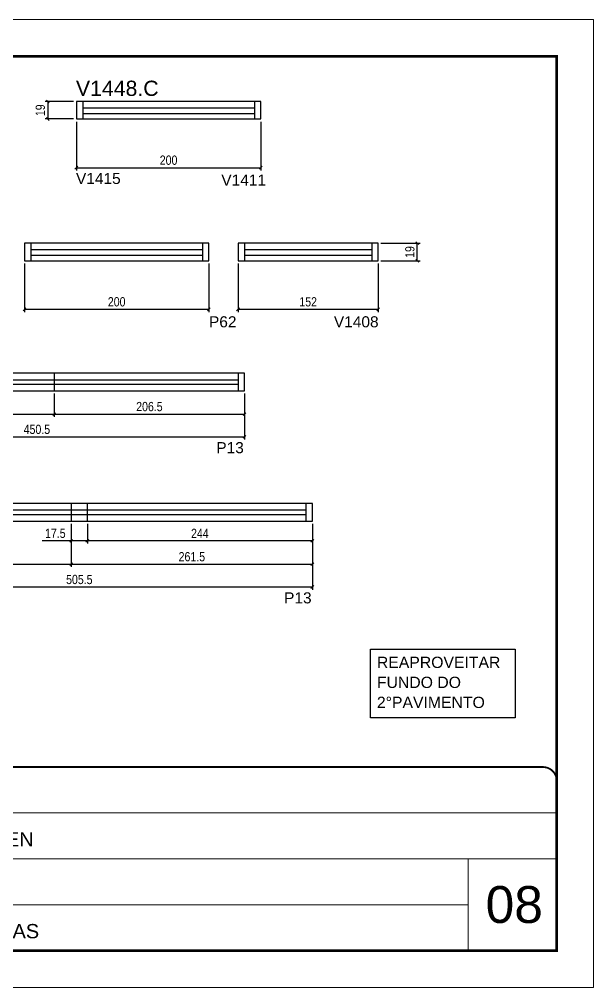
# Model space of a CAD drawing. Extents: x 1959 to 8212, y 239 to 4735.
# Drawn here: x 7590 to 8212, y 2537 to 3587 of the extents above; entities that cross this region are included whole.
import ezdxf

# ---------------------------------------------------------------- set-up
doc = ezdxf.new("R2010")
doc.units = 0
doc.linetypes.add('CONTINUO', pattern=[0])
doc.linetypes.add('DASHED', pattern=[0.75, 0.5, -0.25])
for name, color, linetype in [('5', 5, 'Continuous'), ('COTA', 241, 'Continuous'), ('NOMENCLATURA', 7, 'Continuous'), ('Painéis', 200, 'Continuous'), ('SARR_2.2x7', 40, 'Continuous')]:
    doc.layers.add(name, color=color, linetype=linetype)
for name, color, linetype, lineweight in [('CARIMBO', 255, 'Continuous', 9), ('Folhas', 255, 'Continuous', 9), ('SARRAFO DE PRESSAO', 251, 'DASHED', 9)]:
    doc.layers.add(name, color=color, linetype=linetype, lineweight=lineweight)
doc.styles.add('ARIAL', font='arial.ttf')
doc.styles.add('COTA TECNICA', font='techl___.ttf', dxfattribs={"height": 10})
doc.styles.add('COTA TECNICA-50', font='techl___.ttf', dxfattribs={"height": 10})
doc.styles.get("Standard").update_dxf_attribs({"font": 'arial.ttf'})
doc.dimstyles.new('COTA PAINEL-50', dxfattribs={"dimtxt": 10, "dimasz": 3, "dimexe": 3, "dimexo": 3, "dimgap": 3, "dimtad": 1, "dimdec": 1, "dimzin": 12, "dimdsep": 46, "dimtxsty": 'COTA TECNICA-50', "dimblk1": 'OBLIQUE', "dimblk2": 'OBLIQUE', "dimsah": 1, "dimcen": 0.9, "dimclrd": 4, "dimclre": 4, "dimclrt": 240, "dimadec": 1, "dimazin": 3, "dimtfac": 1, "dimtdec": 1, "dimtmove": 0, "dimatfit": 3, "dimfxl": 1, "dimtolj": 1, "dimtzin": 12, "dimarcsym": 0})
doc.dimstyles.new('PAINEL', dxfattribs={"dimtxt": 10, "dimasz": 3, "dimexe": 3, "dimexo": 3, "dimgap": 3, "dimtad": 1, "dimdec": 1, "dimzin": 12, "dimdsep": 46, "dimtxsty": 'COTA TECNICA', "dimblk1": 'OBLIQUE', "dimblk2": 'OBLIQUE', "dimsah": 1, "dimcen": 0.9, "dimclrd": 4, "dimclre": 4, "dimclrt": 240, "dimadec": 1, "dimazin": 3, "dimtfac": 1, "dimtdec": 1, "dimtmove": 0, "dimatfit": 3, "dimfxl": 1, "dimtolj": 1, "dimtzin": 12, "dimarcsym": 0})

# ---------------------------------------------------------------- blocks, each defined once
blk = doc.blocks.new('9999999999')
at = {"color": 30, "linetype": 'CONTINUO'}
for p, q in [((98564.6, 34379.6), (99584, 34379.6)), ((98564.6, 34329.8), (99488, 34329.8)), ((99584, 34329.8), (99488, 34329.8)), ((99488, 34329.8), (99488, 34230.2)), ((98564.6, 34280), (99488, 34280))]:
    blk.add_line(p, q, dxfattribs=at)
at = {"color": 30, "linetype": 'CONTINUO', "const_width": 2}
blk.add_lwpolyline([(99584, 34230.2), (99584, 34414.4, 0.414214), (99569, 34429.4), (98229, 34429.4, 0.414214), (98214, 34414.4), (98214, 34245.2, 0.414214), (98229, 34230.2), (99584, 34230.2)], format="xyb", dxfattribs=at)
at = {"layer": 'Folhas'}
blk.add_lwpolyline([(98139, 34190.2), (99624, 34190.2), (99624, 35240.2), (98139, 35240.2)], close=True, dxfattribs=at)
at = {"layer": 'Folhas', "color": 30, "const_width": 3}
blk.add_lwpolyline([(98214, 34230.2), (99584, 34230.2), (99584, 35200.2), (98214, 35200.2)], close=True, dxfattribs=at)
at = {"color": 7, "linetype": 'Continuous', "ltscale": 5, "style": 'ARIAL'}
for s, p in [('LEAF LOEFGREN', (98837.7, 34343.3)), ('FUNDO DE VIGAS', (98837.7, 34243.7))]:
    blk.add_text(s, height=15.483, dxfattribs=at).set_placement(p)
blk = doc.blocks.new('_Oblique')
at = {"color": 0, "linetype": 'ByBlock', "lineweight": -2}
blk.add_line((-0.5, -0.5), (0.5, 0.5), dxfattribs=at)
blk = doc.blocks.new('*D119')
at = {"layer": 'COTA', "color": 4, "linetype": 'ByBlock', "lineweight": -2, "transparency": 16777216}
for p, q in [((7595.1, 3321.9), (7595.1, 3269.2)), ((7795.1, 3321.9), (7795.1, 3269.2)), ((7595.1, 3272.2), (7795.1, 3272.2))]:
    blk.add_line(p, q, dxfattribs=at)
at = {"layer": 'Defpoints', "color": 0, "linetype": 'ByBlock', "transparency": 16777216}
for p in [(7595.1, 3324.9), (7795.1, 3324.9), (7795.1, 3272.2)]:
    blk.add_point(p, dxfattribs=at)
at = {"layer": 'COTA', "color": 4, "linetype": 'ByBlock', "lineweight": -2, "transparency": 16777216, "xscale": 3, "yscale": 3, "zscale": 3, "rotation": 180}
blk.add_blockref('_Oblique', (7595.1, 3272.2), dxfattribs=at)
at = {"layer": 'COTA', "color": 4, "linetype": 'ByBlock', "lineweight": -2, "transparency": 16777216, "xscale": 3, "yscale": 3, "zscale": 3}
blk.add_blockref('_Oblique', (7795.1, 3272.2), dxfattribs=at)
at = {"layer": 'COTA', "color": 240, "linetype": 'ByBlock', "transparency": 16777216, "insert": (7695.1, 3280.3), "char_height": 10, "attachment_point": 5, "style": 'COTA TECNICA-50'}
blk.add_mtext('\\A1;200', dxfattribs=at)
blk = doc.blocks.new('*D120')
at = {"layer": 'COTA', "color": 4, "linetype": 'ByBlock', "lineweight": -2, "transparency": 16777216}
for p, q in [((7826.7, 3321.9), (7826.7, 3269.2)), ((7978.7, 3321.9), (7978.7, 3269.2)), ((7826.7, 3272.2), (7978.7, 3272.2))]:
    blk.add_line(p, q, dxfattribs=at)
at = {"layer": 'Defpoints', "color": 0, "linetype": 'ByBlock', "transparency": 16777216}
for p in [(7826.7, 3324.9), (7978.7, 3324.9), (7978.7, 3272.2)]:
    blk.add_point(p, dxfattribs=at)
at = {"layer": 'COTA', "color": 4, "linetype": 'ByBlock', "lineweight": -2, "transparency": 16777216, "xscale": 3, "yscale": 3, "zscale": 3, "rotation": 180}
blk.add_blockref('_Oblique', (7826.7, 3272.2), dxfattribs=at)
at = {"layer": 'COTA', "color": 4, "linetype": 'ByBlock', "lineweight": -2, "transparency": 16777216, "xscale": 3, "yscale": 3, "zscale": 3}
blk.add_blockref('_Oblique', (7978.7, 3272.2), dxfattribs=at)
at = {"layer": 'COTA', "color": 240, "linetype": 'ByBlock', "transparency": 16777216, "insert": (7902.7, 3280.3), "char_height": 10, "attachment_point": 5, "style": 'COTA TECNICA-50'}
blk.add_mtext('\\A1;152', dxfattribs=at)
blk = doc.blocks.new('*D121')
at = {"layer": 'COTA', "color": 4, "lineweight": -2, "transparency": 16777216}
for p, q in [((7981.7, 3343.9), (8024.1, 3343.9)), ((8021.1, 3324.9), (8021.1, 3343.9)), ((7981.7, 3324.9), (8024.1, 3324.9))]:
    blk.add_line(p, q, dxfattribs=at)
at = {"layer": 'Defpoints', "color": 0, "transparency": 16777216}
for p in [(7978.7, 3343.9), (8021.1, 3343.9), (7978.7, 3324.9)]:
    blk.add_point(p, dxfattribs=at)
at = {"layer": 'COTA', "color": 4, "lineweight": -2, "transparency": 16777216, "xscale": 3, "yscale": 3, "zscale": 3}
for p, rotation in [((8021.1, 3343.9), 90), ((8021.1, 3324.9), 270)]:
    blk.add_blockref('_Oblique', p, dxfattribs=dict(at, rotation=rotation))
at = {"layer": 'COTA', "color": 240, "transparency": 16777216, "insert": (8013, 3334.4), "char_height": 10, "attachment_point": 5, "rotation": 90, "style": 'COTA TECNICA'}
blk.add_mtext('\\A1;19', dxfattribs=at)
blk = doc.blocks.new('*D122')
at = {"layer": 'COTA', "color": 4, "linetype": 'ByBlock', "lineweight": -2, "transparency": 16777216}
for p, q in [((7651.4, 3475.6), (7651.4, 3422.8)), ((7851.4, 3475.6), (7851.4, 3422.8)), ((7651.4, 3425.8), (7851.4, 3425.8))]:
    blk.add_line(p, q, dxfattribs=at)
at = {"layer": 'Defpoints', "color": 0, "linetype": 'ByBlock', "transparency": 16777216}
for p in [(7651.4, 3478.6), (7851.4, 3478.6), (7851.4, 3425.8)]:
    blk.add_point(p, dxfattribs=at)
at = {"layer": 'COTA', "color": 4, "linetype": 'ByBlock', "lineweight": -2, "transparency": 16777216, "xscale": 3, "yscale": 3, "zscale": 3, "rotation": 180}
blk.add_blockref('_Oblique', (7651.4, 3425.8), dxfattribs=at)
at = {"layer": 'COTA', "color": 4, "linetype": 'ByBlock', "lineweight": -2, "transparency": 16777216, "xscale": 3, "yscale": 3, "zscale": 3}
blk.add_blockref('_Oblique', (7851.4, 3425.8), dxfattribs=at)
at = {"layer": 'COTA', "color": 240, "linetype": 'ByBlock', "transparency": 16777216, "insert": (7751.4, 3433.9), "char_height": 10, "attachment_point": 5, "style": 'COTA TECNICA-50'}
blk.add_mtext('\\A1;200', dxfattribs=at)
blk = doc.blocks.new('*D123')
at = {"layer": 'COTA', "color": 4, "lineweight": -2, "transparency": 16777216}
for p, q in [((7648.4, 3497.6), (7617.4, 3497.6)), ((7620.4, 3497.6), (7620.4, 3478.6)), ((7648.4, 3478.6), (7617.4, 3478.6))]:
    blk.add_line(p, q, dxfattribs=at)
at = {"layer": 'Defpoints', "color": 0, "transparency": 16777216}
for p in [(7651.4, 3497.6), (7620.4, 3478.6), (7651.4, 3478.6)]:
    blk.add_point(p, dxfattribs=at)
at = {"layer": 'COTA', "color": 4, "lineweight": -2, "transparency": 16777216, "xscale": 3, "yscale": 3, "zscale": 3}
for p, rotation in [((7620.4, 3497.6), 90), ((7620.4, 3478.6), 270)]:
    blk.add_blockref('_Oblique', p, dxfattribs=dict(at, rotation=rotation))
at = {"layer": 'COTA', "color": 240, "transparency": 16777216, "insert": (7612.3, 3488.1), "char_height": 10, "attachment_point": 5, "rotation": 90, "style": 'COTA TECNICA'}
blk.add_mtext('\\A1;19', dxfattribs=at)
blk = doc.blocks.new('*D128')
at = {"layer": 'COTA', "color": 4, "linetype": 'ByBlock', "lineweight": -2, "transparency": 16777216}
for p, q in [((7383.3, 3180.9), (7383.3, 3130.9)), ((7833.8, 3180.9), (7833.8, 3130.9)), ((7383.3, 3133.9), (7833.8, 3133.9))]:
    blk.add_line(p, q, dxfattribs=at)
at = {"layer": 'Defpoints', "color": 0, "linetype": 'ByBlock', "transparency": 16777216}
for p in [(7383.3, 3183.9), (7833.8, 3183.9), (7833.8, 3133.9)]:
    blk.add_point(p, dxfattribs=at)
at = {"layer": 'COTA', "color": 4, "linetype": 'ByBlock', "lineweight": -2, "transparency": 16777216, "xscale": 3, "yscale": 3, "zscale": 3, "rotation": 180}
blk.add_blockref('_Oblique', (7383.3, 3133.9), dxfattribs=at)
at = {"layer": 'COTA', "color": 4, "linetype": 'ByBlock', "lineweight": -2, "transparency": 16777216, "xscale": 3, "yscale": 3, "zscale": 3}
blk.add_blockref('_Oblique', (7833.8, 3133.9), dxfattribs=at)
at = {"layer": 'COTA', "color": 240, "linetype": 'ByBlock', "transparency": 16777216, "insert": (7608.6, 3142), "char_height": 10, "attachment_point": 5, "style": 'COTA TECNICA-50'}
blk.add_mtext('\\A1;450.5', dxfattribs=at)
blk = doc.blocks.new('*D130')
at = {"layer": 'COTA', "color": 4, "lineweight": -2, "transparency": 16777216}
for p, q in [((7383.3, 3180.9), (7383.3, 3155.6)), ((7627.3, 3180.9), (7627.3, 3155.6)), ((7383.3, 3158.6), (7627.3, 3158.6))]:
    blk.add_line(p, q, dxfattribs=at)
at = {"layer": 'Defpoints', "color": 0, "transparency": 16777216}
for p in [(7383.3, 3183.9), (7627.3, 3183.9), (7627.3, 3158.6)]:
    blk.add_point(p, dxfattribs=at)
at = {"layer": 'COTA', "color": 4, "lineweight": -2, "transparency": 16777216, "xscale": 3, "yscale": 3, "zscale": 3, "rotation": 180}
blk.add_blockref('_Oblique', (7383.3, 3158.6), dxfattribs=at)
at = {"layer": 'COTA', "color": 4, "lineweight": -2, "transparency": 16777216, "xscale": 3, "yscale": 3, "zscale": 3}
blk.add_blockref('_Oblique', (7627.3, 3158.6), dxfattribs=at)
at = {"layer": 'COTA', "color": 240, "transparency": 16777216, "insert": (7505.3, 3166.7), "char_height": 10, "attachment_point": 5, "style": 'COTA TECNICA'}
blk.add_mtext('\\A1;244', dxfattribs=at)
blk = doc.blocks.new('*D131')
at = {"layer": 'COTA', "color": 4, "lineweight": -2, "transparency": 16777216}
for p, q in [((7627.3, 3180.9), (7627.3, 3155.6)), ((7833.8, 3180.9), (7833.8, 3155.6)), ((7627.3, 3158.6), (7833.8, 3158.6))]:
    blk.add_line(p, q, dxfattribs=at)
at = {"layer": 'Defpoints', "color": 0, "transparency": 16777216}
for p in [(7627.3, 3183.9), (7833.8, 3183.9), (7833.8, 3158.6)]:
    blk.add_point(p, dxfattribs=at)
at = {"layer": 'COTA', "color": 4, "lineweight": -2, "transparency": 16777216, "xscale": 3, "yscale": 3, "zscale": 3, "rotation": 180}
blk.add_blockref('_Oblique', (7627.3, 3158.6), dxfattribs=at)
at = {"layer": 'COTA', "color": 4, "lineweight": -2, "transparency": 16777216, "xscale": 3, "yscale": 3, "zscale": 3}
blk.add_blockref('_Oblique', (7833.8, 3158.6), dxfattribs=at)
at = {"layer": 'COTA', "color": 240, "transparency": 16777216, "insert": (7730.6, 3166.7), "char_height": 10, "attachment_point": 5, "style": 'COTA TECNICA'}
blk.add_mtext('\\A1;206.5', dxfattribs=at)
blk = doc.blocks.new('*D136')
at = {"layer": 'COTA', "color": 4, "linetype": 'ByBlock', "lineweight": -2, "transparency": 16777216}
for p, q in [((7401.8, 3039.7), (7401.8, 2968.1)), ((7907.3, 3039.7), (7907.3, 2968.1)), ((7401.8, 2971.1), (7907.3, 2971.1))]:
    blk.add_line(p, q, dxfattribs=at)
at = {"layer": 'Defpoints', "color": 0, "linetype": 'ByBlock', "transparency": 16777216}
for p in [(7401.8, 3042.7), (7907.3, 3042.7), (7907.3, 2971.1)]:
    blk.add_point(p, dxfattribs=at)
at = {"layer": 'COTA', "color": 4, "linetype": 'ByBlock', "lineweight": -2, "transparency": 16777216, "xscale": 3, "yscale": 3, "zscale": 3, "rotation": 180}
blk.add_blockref('_Oblique', (7401.8, 2971.1), dxfattribs=at)
at = {"layer": 'COTA', "color": 4, "linetype": 'ByBlock', "lineweight": -2, "transparency": 16777216, "xscale": 3, "yscale": 3, "zscale": 3}
blk.add_blockref('_Oblique', (7907.3, 2971.1), dxfattribs=at)
at = {"layer": 'COTA', "color": 240, "linetype": 'ByBlock', "transparency": 16777216, "insert": (7654.6, 2979.2), "char_height": 10, "attachment_point": 5, "style": 'COTA TECNICA-50'}
blk.add_mtext('\\A1;505.5', dxfattribs=at)
blk = doc.blocks.new('*D138')
at = {"layer": 'COTA', "color": 4, "lineweight": -2, "transparency": 16777216}
for p, q in [((7401.8, 3039.7), (7401.8, 2992.8)), ((7645.8, 3039.7), (7645.8, 2992.8)), ((7401.8, 2995.8), (7645.8, 2995.8))]:
    blk.add_line(p, q, dxfattribs=at)
at = {"layer": 'Defpoints', "color": 0, "transparency": 16777216}
for p in [(7401.8, 3042.7), (7645.8, 3042.7), (7645.8, 2995.8)]:
    blk.add_point(p, dxfattribs=at)
at = {"layer": 'COTA', "color": 4, "lineweight": -2, "transparency": 16777216, "xscale": 3, "yscale": 3, "zscale": 3, "rotation": 180}
blk.add_blockref('_Oblique', (7401.8, 2995.8), dxfattribs=at)
at = {"layer": 'COTA', "color": 4, "lineweight": -2, "transparency": 16777216, "xscale": 3, "yscale": 3, "zscale": 3}
blk.add_blockref('_Oblique', (7645.8, 2995.8), dxfattribs=at)
at = {"layer": 'COTA', "color": 240, "transparency": 16777216, "insert": (7523.8, 3003.8), "char_height": 10, "attachment_point": 5, "style": 'COTA TECNICA'}
blk.add_mtext('\\A1;244', dxfattribs=at)
blk = doc.blocks.new('*D139')
at = {"layer": 'COTA', "color": 4, "lineweight": -2, "transparency": 16777216}
for p, q in [((7645.8, 3039.7), (7645.8, 2992.8)), ((7907.3, 3039.7), (7907.3, 2992.8)), ((7645.8, 2995.8), (7907.3, 2995.8))]:
    blk.add_line(p, q, dxfattribs=at)
at = {"layer": 'Defpoints', "color": 0, "transparency": 16777216}
for p in [(7645.8, 3042.7), (7907.3, 3042.7), (7907.3, 2995.8)]:
    blk.add_point(p, dxfattribs=at)
at = {"layer": 'COTA', "color": 4, "lineweight": -2, "transparency": 16777216, "xscale": 3, "yscale": 3, "zscale": 3, "rotation": 180}
blk.add_blockref('_Oblique', (7645.8, 2995.8), dxfattribs=at)
at = {"layer": 'COTA', "color": 4, "lineweight": -2, "transparency": 16777216, "xscale": 3, "yscale": 3, "zscale": 3}
blk.add_blockref('_Oblique', (7907.3, 2995.8), dxfattribs=at)
at = {"layer": 'COTA', "color": 240, "transparency": 16777216, "insert": (7776.6, 3003.9), "char_height": 10, "attachment_point": 5, "style": 'COTA TECNICA'}
blk.add_mtext('\\A1;261.5', dxfattribs=at)
blk = doc.blocks.new('*D140')
at = {"layer": 'COTA', "color": 4, "lineweight": -2, "transparency": 16777216}
for p, q in [((7663.3, 3039.7), (7663.3, 3018.2)), ((7907.3, 3039.7), (7907.3, 3018.2)), ((7907.3, 3021.2), (7663.3, 3021.2))]:
    blk.add_line(p, q, dxfattribs=at)
at = {"layer": 'Defpoints', "color": 0, "transparency": 16777216}
for p in [(7663.3, 3042.7), (7907.3, 3042.7), (7663.3, 3021.2)]:
    blk.add_point(p, dxfattribs=at)
at = {"layer": 'COTA', "color": 4, "lineweight": -2, "transparency": 16777216, "xscale": 3, "yscale": 3, "zscale": 3, "rotation": 180}
blk.add_blockref('_Oblique', (7663.3, 3021.2), dxfattribs=at)
at = {"layer": 'COTA', "color": 4, "lineweight": -2, "transparency": 16777216, "xscale": 3, "yscale": 3, "zscale": 3}
blk.add_blockref('_Oblique', (7907.3, 3021.2), dxfattribs=at)
at = {"layer": 'COTA', "color": 240, "transparency": 16777216, "insert": (7785.3, 3029.2), "char_height": 10, "attachment_point": 5, "style": 'COTA TECNICA'}
blk.add_mtext('\\A1;244', dxfattribs=at)
blk = doc.blocks.new('*D141')
at = {"layer": 'COTA', "color": 4, "lineweight": -2, "transparency": 16777216}
for p, q in [((7645.8, 3039.7), (7645.8, 3018.2)), ((7663.3, 3039.7), (7663.3, 3018.2)), ((7645.8, 3021.2), (7614.3, 3021.2)), ((7663.3, 3021.2), (7645.8, 3021.2))]:
    blk.add_line(p, q, dxfattribs=at)
at = {"layer": 'Defpoints', "color": 0, "transparency": 16777216}
for p in [(7645.8, 3042.7), (7663.3, 3042.7), (7645.8, 3021.2)]:
    blk.add_point(p, dxfattribs=at)
at = {"layer": 'COTA', "color": 4, "lineweight": -2, "transparency": 16777216, "xscale": 3, "yscale": 3, "zscale": 3, "rotation": 180}
blk.add_blockref('_Oblique', (7645.8, 3021.2), dxfattribs=at)
at = {"layer": 'COTA', "color": 4, "lineweight": -2, "transparency": 16777216, "xscale": 3, "yscale": 3, "zscale": 3}
blk.add_blockref('_Oblique', (7663.3, 3021.2), dxfattribs=at)
at = {"layer": 'COTA', "color": 240, "transparency": 16777216, "insert": (7628.6, 3029.3), "char_height": 10, "attachment_point": 5, "style": 'COTA TECNICA'}
blk.add_mtext('\\A1;17.5', dxfattribs=at)

msp = doc.modelspace()

# ---------------------------------------------------------------- linework, layer by layer
at = {"color": 0, "linetype": 'Continuous', "ltscale": 5}
msp.add_lwpolyline([(7970.29, 2903.59), (8127.24, 2903.59), (8127.24, 2829.34), (7970.29, 2829.34)], close=True, dxfattribs=at)
at = {"layer": 'Painéis', "linetype": 'ByBlock'}
for p, q in [((7833.82, 3202.88), (7383.32, 3202.88)), ((7627.32, 3202.88), (7627.32, 3183.88)), ((7833.82, 3183.88), (7833.82, 3202.88)), ((7383.32, 3183.88), (7833.82, 3183.88)), ((7907.32, 3061.65), (7401.82, 3061.65)), ((7645.82, 3061.65), (7645.82, 3042.65)), ((7663.32, 3042.65), (7663.32, 3061.65)), ((7907.32, 3042.65), (7907.32, 3061.65)), ((7401.82, 3042.65), (7907.32, 3042.65))]:
    msp.add_line(p, q, dxfattribs=at)
for points in [[(7651.39, 3497.6), (7651.39, 3478.6), (7851.39, 3478.6), (7851.39, 3497.6)], [(7595.05, 3343.92), (7595.05, 3324.92), (7795.05, 3324.92), (7795.05, 3343.92)], [(7826.73, 3343.92), (7826.73, 3324.92), (7978.73, 3324.92), (7978.73, 3343.92)]]:
    msp.add_lwpolyline(points, close=True, dxfattribs=at)
at = {"layer": 'SARR_2.2x7', "linetype": 'Continuous'}
for p, q in [((7658.39, 3497.6), (7658.39, 3478.6)), ((7844.39, 3497.6), (7844.39, 3478.6)), ((7658.39, 3490.6), (7844.39, 3490.6)), ((7658.39, 3484.6), (7844.39, 3484.6)), ((7602.05, 3343.92), (7602.05, 3324.92)), ((7788.05, 3343.92), (7788.05, 3324.92)), ((7833.73, 3343.92), (7833.73, 3324.92)), ((7971.73, 3343.92), (7971.73, 3324.92)), ((7602.05, 3336.92), (7788.05, 3336.92)), ((7602.05, 3330.92), (7788.05, 3330.92)), ((7833.73, 3336.92), (7971.73, 3336.92)), ((7833.73, 3330.92), (7971.73, 3330.92)), ((7826.82, 3202.88), (7826.82, 3183.88)), ((7390.32, 3195.88), (7627.32, 3195.88)), ((7627.32, 3195.88), (7826.82, 3195.88)), ((7390.32, 3190.88), (7627.32, 3190.88)), ((7627.32, 3190.88), (7826.82, 3190.88)), ((7900.32, 3061.65), (7900.32, 3042.65)), ((7408.82, 3054.65), (7645.82, 3054.65)), ((7408.82, 3049.65), (7645.82, 3049.65)), ((7645.82, 3054.65), (7900.32, 3054.65)), ((7645.82, 3049.65), (7900.32, 3049.65))]:
    msp.add_line(p, q, dxfattribs=at)

# ---------------------------------------------------------------- block references
at = {"layer": 'SARRAFO DE PRESSAO', "color": 6, "linetype": 'ByBlock'}
msp.add_blockref('9999999999', (-91411.71, -31653.56), dxfattribs=at)

# ---------------------------------------------------------------- texts
at = {"color": 0, "linetype": 'Continuous', "ltscale": 5, "style": 'ARIAL'}
for s, height, p in [('REAPROVEITAR ', 12.2353, (7977.27, 2883.28)), ('FUNDO DO', 12.235, (7977.27, 2861.57)), ('2°PAVIMENTO', 12.2353, (7977.27, 2839.86))]:
    msp.add_text(s, height=height, dxfattribs=at).set_placement(p)
at = {"layer": '5', "linetype": 'Continuous'}
for s, p in [('V1415', (7650.99, 3408.09)), ('V1411', (7808.55, 3406.35)), ('P62', (7795.2, 3252.68)), ('V1408', (7930.63, 3252.68)), ('P13', (7803.15, 3116.18)), ('P13', (7876.65, 2953.31))]:
    msp.add_text(s, height=12, rotation=359.99996, dxfattribs=at).set_placement(p)
at = {"layer": 'CARIMBO', "style": 'ARIAL'}
msp.add_text('08', height=40, dxfattribs=at).set_placement((8095.13, 2606.79))
at = {"layer": 'NOMENCLATURA', "linetype": 'Continuous'}
msp.add_text('V1448.C', height=16.5, dxfattribs=at).set_placement((7650.92, 3503.65))

# ---------------------------------------------------------------- dimensions: what is measured, and where the dimension line sits
at = {"layer": 'COTA'}
for base, p1, p2, picture, middle in [((7620.42, 3478.6), (7651.39, 3497.6), (7651.39, 3478.6), '*D123', (7612.33, 3488.1)), ((8021.06, 3343.92), (7978.73, 3324.92), (7978.73, 3343.92), '*D121', (8012.97, 3334.42))]:
    dim = msp.add_linear_dim(base=base, p1=p1, p2=p2, angle=90, dimstyle='PAINEL', dxfattribs=at)
    dim.commit()
    dim.dimension.update_dxf_attribs({"geometry": picture, "text_midpoint": middle})
at = {"layer": 'COTA', "color": 1, "linetype": 'ByBlock'}
for base, p1, p2, picture, middle in [((7851.39, 3425.84), (7651.39, 3478.6), (7851.39, 3478.6), '*D122', (7751.39, 3433.94)), ((7795.05, 3272.17), (7595.05, 3324.92), (7795.05, 3324.92), '*D119', (7695.05, 3280.27)), ((7978.73, 3272.17), (7826.73, 3324.92), (7978.73, 3324.92), '*D120', (7902.73, 3280.28)), ((7833.82, 3133.94), (7383.32, 3183.88), (7833.82, 3183.88), '*D128', (7608.57, 3142.05)), ((7907.32, 2971.07), (7401.82, 3042.65), (7907.32, 3042.65), '*D136', (7654.57, 2979.18))]:
    dim = msp.add_linear_dim(base=base, p1=p1, p2=p2, dimstyle='COTA PAINEL-50', override={"dimarcsym": 1}, dxfattribs=at)
    dim.commit()
    dim.dimension.update_dxf_attribs({"geometry": picture, "text_midpoint": middle})
at = {"layer": 'COTA'}
for base, p1, p2, picture, middle in [((7627.32, 3158.64), (7383.32, 3183.88), (7627.32, 3183.88), '*D130', (7505.32, 3166.71)), ((7645.82, 2995.77), (7401.82, 3042.65), (7645.82, 3042.65), '*D138', (7523.82, 3003.84)), ((7645.82, 3021.16), (7663.32, 3042.65), (7645.82, 3042.65), '*D141', (7628.57, 3029.27)), ((7663.32, 3021.16), (7907.32, 3042.65), (7663.32, 3042.65), '*D140', (7785.32, 3029.23))]:
    dim = msp.add_linear_dim(base=base, p1=p1, p2=p2, dimstyle='PAINEL', dxfattribs=at)
    dim.commit()
    dim.dimension.update_dxf_attribs({"geometry": picture, "text_midpoint": middle})
for base, p1, p2, picture, middle in [((7833.82, 3158.64), (7627.32, 3183.88), (7833.82, 3183.88), '*D131', (7730.57, 3166.75)), ((7907.32, 2995.77), (7645.82, 3042.65), (7907.32, 3042.65), '*D139', (7776.57, 3003.88))]:
    dim = msp.add_linear_dim(base=base, p1=p1, p2=p2, dimstyle='PAINEL', override={"dimtmove": 1}, dxfattribs=at)
    dim.commit()
    dim.dimension.update_dxf_attribs({"geometry": picture, "text_midpoint": middle})

doc.saveas('drawing.dxf')
